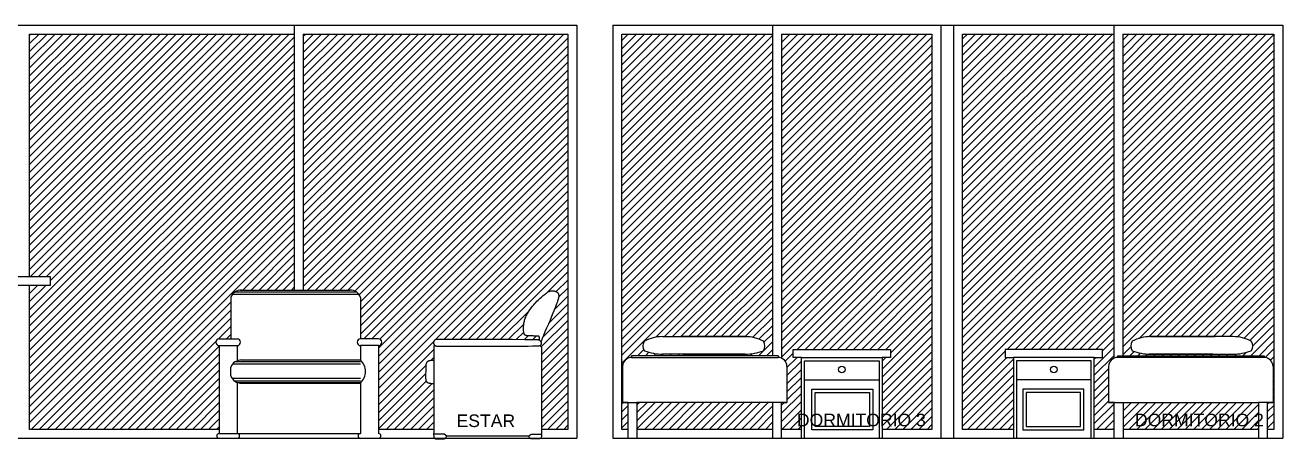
# Model space of a CAD drawing. Header units: millimetres. Extents: x 1217 to 2428, y 234 to 644.
# Drawn here: x 2252.71 to 2259.7, y 419.05 to 421.35 of the extents above; entities that cross this region are included whole.
import ezdxf

# ---------------------------------------------------------------- set-up
doc = ezdxf.new("R2010")
doc.units = ezdxf.units.MM
for name, color, linetype in [('0.1', 251, 'Continuous'), ('0.2', 2, 'Continuous'), ('0.3', 6, 'Continuous'), ('MURO', 5, 'Continuous'), ('Texto', 1, 'Continuous')]:
    doc.layers.add(name, color=color, linetype=linetype)
doc.styles.get("Standard").update_dxf_attribs({"font": 'arial.ttf'})
pattern_1 = [(45, (422.33998, -278.123546), (-0.0224506403, 0.0224506403), [])]

# ---------------------------------------------------------------- blocks, each defined once
blk = doc.blocks.new('sillon elv 1')
at = {"layer": '0.2'}
blk.add_line((382065.2343, 7753267.5813), (382065.6901, 7753267.5813), dxfattribs=at)
for points in [[(382065.1739, 7753268.114), (382065.1742, 7753268.1156), (382065.1744, 7753268.1172), (382065.1745, 7753268.1189), (382065.1746, 7753268.1205), (382065.1745, 7753268.1222), (382065.1745, 7753268.1238), (382065.1744, 7753268.1253), (382065.1744, 7753268.1268), (382065.1745, 7753268.1281), (382065.1745, 7753268.1294), (382065.1747, 7753268.1306), (382065.1749, 7753268.1316), (382065.1751, 7753268.1326), (382065.1753, 7753268.1335), (382065.1756, 7753268.1342), (382065.1759, 7753268.1349), (382065.1762, 7753268.1355), (382065.1765, 7753268.136), (382065.1768, 7753268.1364), (382065.1771, 7753268.1368), (382065.1775, 7753268.1371), (382065.178, 7753268.1373), (382065.1785, 7753268.1375), (382065.179, 7753268.1376), (382065.1796, 7753268.1377), (382065.1804, 7753268.1378), (382065.1814, 7753268.1379), (382065.1828, 7753268.1379), (382065.1846, 7753268.138), (382065.187, 7753268.138), (382065.19, 7753268.1381), (382065.1937, 7753268.1381), (382065.1982, 7753268.1381), (382065.2034, 7753268.1382), (382065.2089, 7753268.1383), (382065.2147, 7753268.1384), (382065.2204, 7753268.1385), (382065.2259, 7753268.1386), (382065.231, 7753268.1388), (382065.2353, 7753268.139), (382065.2389, 7753268.1392), (382065.2417, 7753268.1395), (382065.2439, 7753268.1397), (382065.2455, 7753268.14), (382065.2467, 7753268.1403), (382065.2476, 7753268.1405), (382065.2482, 7753268.1408), (382065.2488, 7753268.141), (382065.2493, 7753268.1412), (382065.2498, 7753268.1413), (382065.2504, 7753268.1415), (382065.2509, 7753268.1417), (382065.2515, 7753268.142), (382065.2522, 7753268.1423), (382065.2529, 7753268.1426), (382065.2537, 7753268.1431), (382065.2545, 7753268.1437), (382065.2554, 7753268.1444), (382065.2563, 7753268.1454), (382065.2572, 7753268.1465), (382065.2581, 7753268.148), (382065.2589, 7753268.1498), (382065.2597, 7753268.1519), (382065.2604, 7753268.1545), (382065.2611, 7753268.1574), (382065.2616, 7753268.1608), (382065.262, 7753268.1645), (382065.2624, 7753268.1685), (382065.2626, 7753268.1727), (382065.2627, 7753268.1771), (382065.2627, 7753268.1816), (382065.2627, 7753268.1863), (382065.2625, 7753268.1909), (382065.2622, 7753268.1956), (382065.2617, 7753268.2004), (382065.2611, 7753268.2053), (382065.2603, 7753268.2102), (382065.2593, 7753268.2154), (382065.258, 7753268.2207), (382065.2565, 7753268.2262), (382065.2547, 7753268.2319), (382065.2526, 7753268.2378), (382065.2501, 7753268.2439), (382065.2474, 7753268.2502), (382065.2443, 7753268.2566), (382065.2408, 7753268.2632), (382065.2369, 7753268.2699), (382065.2327, 7753268.2767), (382065.228, 7753268.2836), (382065.2229, 7753268.2906), (382065.2176, 7753268.2976), (382065.212, 7753268.3046), (382065.2061, 7753268.3115), (382065.2001, 7753268.3182), (382065.194, 7753268.3249), (382065.1878, 7753268.3313), (382065.1816, 7753268.3375), (382065.1754, 7753268.3434), (382065.1694, 7753268.349), (382065.1635, 7753268.3543), (382065.1578, 7753268.3592), (382065.1525, 7753268.3637), (382065.1475, 7753268.3679), (382065.1429, 7753268.3715), (382065.1387, 7753268.3747), (382065.135, 7753268.3775), (382065.1316, 7753268.3799), (382065.1286, 7753268.382), (382065.1259, 7753268.3837), (382065.1233, 7753268.3851), (382065.1209, 7753268.3863), (382065.1187, 7753268.3874), (382065.1165, 7753268.3882), (382065.1144, 7753268.3889), (382065.1123, 7753268.3895), (382065.1103, 7753268.3899), (382065.1083, 7753268.3902), (382065.1063, 7753268.3904), (382065.1044, 7753268.3905), (382065.1024, 7753268.3904), (382065.1005, 7753268.3903), (382065.0985, 7753268.39), (382065.0966, 7753268.3897), (382065.0947, 7753268.3894), (382065.0929, 7753268.3889), (382065.0912, 7753268.3885), (382065.0896, 7753268.388), (382065.088, 7753268.3876), (382065.0866, 7753268.3872), (382065.0853, 7753268.3867), (382065.084, 7753268.3863), (382065.0829, 7753268.3859), (382065.0818, 7753268.3854), (382065.0808, 7753268.385), (382065.0798, 7753268.3846), (382065.0789, 7753268.3841), (382065.0779, 7753268.3836), (382065.077, 7753268.3831), (382065.0761, 7753268.3825), (382065.0752, 7753268.3818), (382065.0743, 7753268.3811), (382065.0735, 7753268.3803), (382065.0726, 7753268.3794), (382065.0718, 7753268.3784), (382065.071, 7753268.3773), (382065.0702, 7753268.376), (382065.0695, 7753268.3746), (382065.0688, 7753268.3731), (382065.0682, 7753268.3715), (382065.0677, 7753268.3697), (382065.0672, 7753268.3679), (382065.0668, 7753268.3659), (382065.0666, 7753268.3638), (382065.0665, 7753268.3614), (382065.0666, 7753268.3588), (382065.0669, 7753268.3558), (382065.0675, 7753268.3524), (382065.0683, 7753268.3484), (382065.0695, 7753268.3438), (382065.0711, 7753268.3385), (382065.0731, 7753268.3324), (382065.0756, 7753268.3252), (382065.0787, 7753268.3168), (382065.0825, 7753268.3069), (382065.0871, 7753268.2952), (382065.0925, 7753268.2816), (382065.099, 7753268.2658), (382065.1066, 7753268.2475), (382065.1153, 7753268.2269), (382065.1246, 7753268.2047), (382065.1341, 7753268.1823), (382065.1433, 7753268.1607), (382065.1516, 7753268.1412), (382065.1585, 7753268.125), (382065.1635, 7753268.1132), (382065.1662, 7753268.107)], [(382065.7482, 7753268.1195), (382065.7512, 7753268.1185), (382065.7538, 7753268.1173), (382065.7559, 7753268.1159), (382065.7576, 7753268.1144), (382065.759, 7753268.1129), (382065.7601, 7753268.1112), (382065.761, 7753268.1096), (382065.7617, 7753268.1079), (382065.7622, 7753268.1063), (382065.7626, 7753268.1048), (382065.7628, 7753268.1033), (382065.7629, 7753268.1018), (382065.763, 7753268.1004), (382065.7629, 7753268.0991), (382065.7628, 7753268.0978), (382065.7626, 7753268.0966), (382065.7624, 7753268.0954), (382065.7621, 7753268.0943), (382065.7618, 7753268.0932), (382065.7614, 7753268.0922), (382065.7609, 7753268.0912), (382065.7604, 7753268.0903), (382065.7599, 7753268.0894), (382065.7593, 7753268.0885), (382065.7586, 7753268.0877), (382065.7578, 7753268.0869), (382065.757, 7753268.0861), (382065.756, 7753268.0854), (382065.7551, 7753268.0847), (382065.754, 7753268.0841), (382065.7529, 7753268.0835), (382065.7517, 7753268.083), (382065.7502, 7753268.0826), (382065.7476, 7753268.0823), (382065.7428, 7753268.082), (382065.7348, 7753268.0818), (382065.7223, 7753268.0816), (382065.7045, 7753268.0815), (382065.6801, 7753268.0814), (382065.6482, 7753268.0813), (382065.6082, 7753268.0812), (382065.5617, 7753268.0812), (382065.5109, 7753268.0812), (382065.458, 7753268.0813), (382065.4051, 7753268.0813), (382065.3544, 7753268.0815), (382065.3081, 7753268.0817), (382065.2683, 7753268.0819), (382065.2366, 7753268.0823), (382065.2126, 7753268.0827), (382065.1951, 7753268.0832), (382065.1831, 7753268.0837), (382065.1755, 7753268.0842), (382065.1711, 7753268.0848), (382065.169, 7753268.0854), (382065.168, 7753268.0859), (382065.1673, 7753268.0865), (382065.1666, 7753268.0871), (382065.166, 7753268.0877), (382065.1655, 7753268.0884), (382065.1649, 7753268.0891), (382065.1645, 7753268.0899), (382065.164, 7753268.0907), (382065.1636, 7753268.0917), (382065.1633, 7753268.0927), (382065.1629, 7753268.0939), (382065.1627, 7753268.0951), (382065.1625, 7753268.0963), (382065.1623, 7753268.0976), (382065.1623, 7753268.0988), (382065.1623, 7753268.1), (382065.1625, 7753268.1011), (382065.1628, 7753268.1021), (382065.1632, 7753268.1031), (382065.1636, 7753268.1039), (382065.1642, 7753268.1048), (382065.1648, 7753268.1056), (382065.1655, 7753268.1063), (382065.1662, 7753268.1071), (382065.1669, 7753268.1078), (382065.1676, 7753268.1086), (382065.1684, 7753268.1094), (382065.1691, 7753268.1101), (382065.1699, 7753268.1109), (382065.1707, 7753268.1116), (382065.1716, 7753268.1124), (382065.1724, 7753268.113), (382065.1733, 7753268.1137), (382065.1743, 7753268.1143), (382065.1753, 7753268.1148), (382065.1764, 7753268.1153), (382065.1774, 7753268.1157), (382065.1785, 7753268.1161), (382065.1796, 7753268.1164), (382065.1807, 7753268.1167), (382065.1818, 7753268.1169), (382065.1839, 7753268.1172), (382065.1926, 7753268.1174), (382065.2144, 7753268.1176), (382065.2558, 7753268.1178), (382065.3233, 7753268.1181), (382065.4235, 7753268.1185), (382065.563, 7753268.1189), (382065.7482, 7753268.1195)], [(382065.1727, 7753268.0846), (382065.1704, 7753268.0832), (382065.1685, 7753268.0819), (382065.1669, 7753268.0806), (382065.1657, 7753268.0794), (382065.1647, 7753268.0781), (382065.164, 7753268.0769), (382065.1634, 7753268.0758), (382065.1631, 7753268.0746), (382065.1628, 7753268.0726), (382065.1626, 7753268.0652), (382065.1625, 7753268.047), (382065.1624, 7753268.0127), (382065.1624, 7753267.9567), (382065.1624, 7753267.8738), (382065.1624, 7753267.7584), (382065.1624, 7753267.6053)], [(382065.7621, 7753268.0013), (382065.7666, 7753268.0017), (382065.7707, 7753268.0019), (382065.7743, 7753268.0019), (382065.7775, 7753268.0017), (382065.7804, 7753268.0013), (382065.783, 7753268.0009), (382065.7852, 7753268.0003), (382065.7873, 7753267.9997), (382065.7892, 7753267.9991), (382065.791, 7753267.9984), (382065.7926, 7753267.9978), (382065.7941, 7753267.9971), (382065.7954, 7753267.9963), (382065.7966, 7753267.9955), (382065.7977, 7753267.9947), (382065.7987, 7753267.9938), (382065.7996, 7753267.9929), (382065.8005, 7753267.9919), (382065.8012, 7753267.9909), (382065.8018, 7753267.9898), (382065.8024, 7753267.9888), (382065.803, 7753267.9877), (382065.8034, 7753267.9866), (382065.8039, 7753267.9855), (382065.8043, 7753267.9843), (382065.8046, 7753267.9831), (382065.8049, 7753267.9816), (382065.8052, 7753267.9797), (382065.8055, 7753267.9773), (382065.8058, 7753267.9743), (382065.806, 7753267.9705), (382065.8062, 7753267.9658), (382065.8064, 7753267.9601), (382065.8066, 7753267.9536), (382065.8068, 7753267.9466), (382065.8069, 7753267.9394), (382065.8071, 7753267.9322), (382065.8072, 7753267.9251), (382065.8072, 7753267.9186), (382065.8072, 7753267.9129), (382065.8072, 7753267.9081), (382065.8072, 7753267.9041), (382065.807, 7753267.901), (382065.8069, 7753267.8984), (382065.8067, 7753267.8964), (382065.8065, 7753267.8948), (382065.8062, 7753267.8934), (382065.8059, 7753267.8922), (382065.8056, 7753267.891), (382065.8053, 7753267.8898), (382065.8048, 7753267.8887), (382065.8044, 7753267.8876), (382065.8039, 7753267.8865), (382065.8033, 7753267.8855), (382065.8027, 7753267.8845), (382065.802, 7753267.8836), (382065.8012, 7753267.8828), (382065.8004, 7753267.882), (382065.7995, 7753267.8812), (382065.7986, 7753267.8805), (382065.7976, 7753267.8799), (382065.7966, 7753267.8793), (382065.7955, 7753267.8787), (382065.7944, 7753267.8782), (382065.7933, 7753267.8777), (382065.7918, 7753267.8772), (382065.7898, 7753267.8767), (382065.787, 7753267.8762), (382065.783, 7753267.8755), (382065.7778, 7753267.8748), (382065.7709, 7753267.874), (382065.7621, 7753267.8731)], [(382065.1619, 7753267.5923), (382065.1619, 7753267.5897), (382065.1619, 7753267.5872), (382065.162, 7753267.585), (382065.1622, 7753267.5829), (382065.1624, 7753267.581), (382065.1627, 7753267.5792), (382065.163, 7753267.5776), (382065.1633, 7753267.5762), (382065.1636, 7753267.5749), (382065.164, 7753267.5737), (382065.1644, 7753267.5727), (382065.1648, 7753267.5718), (382065.1653, 7753267.5709), (382065.1658, 7753267.5702), (382065.1665, 7753267.5695), (382065.1672, 7753267.5689), (382065.168, 7753267.5684), (382065.1689, 7753267.5679), (382065.17, 7753267.5674), (382065.1712, 7753267.5671), (382065.1727, 7753267.5667), (382065.1744, 7753267.5664), (382065.1763, 7753267.5662), (382065.1785, 7753267.566), (382065.1811, 7753267.5658), (382065.1839, 7753267.5657), (382065.1869, 7753267.5657), (382065.19, 7753267.5656), (382065.1932, 7753267.5656), (382065.1965, 7753267.5656), (382065.1997, 7753267.5657), (382065.2028, 7753267.5657), (382065.2058, 7753267.5658), (382065.2087, 7753267.5658), (382065.2114, 7753267.5659), (382065.2139, 7753267.566), (382065.2162, 7753267.5662), (382065.2184, 7753267.5664), (382065.2203, 7753267.5667), (382065.2221, 7753267.5671), (382065.2237, 7753267.5675), (382065.2251, 7753267.5682), (382065.2265, 7753267.5691), (382065.2278, 7753267.5704), (382065.2292, 7753267.5722), (382065.2307, 7753267.5745), (382065.2324, 7753267.5775), (382065.2343, 7753267.5813)], [(382065.7625, 7753267.5923), (382065.7626, 7753267.5897), (382065.7625, 7753267.5872), (382065.7624, 7753267.585), (382065.7623, 7753267.5829), (382065.762, 7753267.581), (382065.7618, 7753267.5792), (382065.7615, 7753267.5776), (382065.7612, 7753267.5762), (382065.7608, 7753267.5749), (382065.7605, 7753267.5737), (382065.7601, 7753267.5727), (382065.7597, 7753267.5718), (382065.7592, 7753267.5709), (382065.7586, 7753267.5702), (382065.758, 7753267.5695), (382065.7573, 7753267.5689), (382065.7565, 7753267.5684), (382065.7556, 7753267.5679), (382065.7545, 7753267.5674), (382065.7533, 7753267.5671), (382065.7518, 7753267.5667), (382065.7501, 7753267.5664), (382065.7482, 7753267.5662), (382065.7459, 7753267.566), (382065.7434, 7753267.5658), (382065.7406, 7753267.5657), (382065.7376, 7753267.5657), (382065.7345, 7753267.5656), (382065.7312, 7753267.5656), (382065.728, 7753267.5656), (382065.7248, 7753267.5657), (382065.7216, 7753267.5657), (382065.7186, 7753267.5658), (382065.7158, 7753267.5658), (382065.7131, 7753267.5659), (382065.7106, 7753267.566), (382065.7083, 7753267.5662), (382065.7061, 7753267.5664), (382065.7041, 7753267.5667), (382065.7024, 7753267.5671), (382065.7008, 7753267.5675), (382065.6993, 7753267.5682), (382065.698, 7753267.5691), (382065.6966, 7753267.5704), (382065.6952, 7753267.5722), (382065.6937, 7753267.5745), (382065.6921, 7753267.5775), (382065.6901, 7753267.5813)]]:
    blk.add_lwpolyline(points, dxfattribs=at)
at = {"layer": '0.2', "elevation": 0}
for points in [[(382065.7529, 7753268.0835), (382065.7621, 7753268.0835), (382065.7621, 7753267.6053)], [(382065.1624, 7753267.6053), (382065.1619, 7753267.5923)], [(382065.2343, 7753267.5813), (382065.2197, 7753267.5923), (382065.1619, 7753267.5923)], [(382065.6901, 7753267.5813), (382065.7047, 7753267.5923), (382065.7636, 7753267.5923)], [(382065.7621, 7753267.6053), (382065.7625, 7753267.5923)]]:
    blk.add_lwpolyline(points, dxfattribs=at)

msp = doc.modelspace()

# ---------------------------------------------------------------- hatches: boundary and pattern name
at = {"layer": '0.1', "ltscale": 3}
h = msp.add_hatch(dxfattribs=at)
h.set_pattern_fill('ANSI31', color=256, scale=0.01)
h.set_pattern_definition(pattern_1)
h.paths.add_polyline_path([(2254.25251, 421.30099), (2254.46816, 421.30099), (2254.46816, 419.87582), (2254.25251, 419.87582)])
h.paths.add_polyline_path([(2252.86861, 421.30099), (2254.20251, 421.30099), (2254.20251, 419.87582), (2253.90862, 419.87582, 0.3308107), (2253.85003, 419.83579), (2253.85003, 419.60486), (2253.78505, 419.60486, 1), (2253.78505, 419.56691), (2253.78505, 419.10099), (2252.86861, 419.10099)])
h.paths.add_polyline_path([(2252.7306, 421.30099), (2252.86861, 421.30099), (2252.86861, 419.10099), (2252.7306, 419.10099), (2252.7306, 419.90099), (2252.84561, 419.90099), (2252.84561, 419.95099), (2252.7306, 419.95099)])
h.paths.add_polyline_path([(2251.81582, 421.30099), (2252.5606, 421.30099), (2252.5606, 420.60099), (2251.81582, 420.60099)])
h.paths.add_polyline_path([(2251.57076, 421.30099), (2251.76582, 421.30099), (2251.76582, 420.60099), (2251.57076, 420.60099)])
h = msp.add_hatch(dxfattribs=at)
h.set_pattern_fill('ANSI31', color=256, scale=0.01)
h.set_pattern_definition(pattern_1)
h.paths.add_polyline_path([(2254.46816, 421.30099), (2255.72441, 421.30099), (2255.72441, 419.10099), (2255.57804, 419.10099), (2255.57805, 419.24078), (2255.57807, 419.35611), (2255.57807, 419.43904), (2255.57805, 419.49499), (2255.57798, 419.52935), (2255.57786, 419.54753), (2255.57762, 419.55673), (2255.57584, 419.56062), (2255.57287, 419.56364), (2255.56824, 419.56681), (2255.57199, 419.56784), (2255.57521, 419.57069), (2255.57709, 419.57439), (2255.57823, 419.57944), (2255.57802, 419.58402), (2255.57641, 419.587), (2255.5743, 419.58941), (2255.57692, 419.59554), (2255.58196, 419.60733), (2255.58888, 419.62355), (2255.59718, 419.64304), (2255.60633, 419.6646), (2255.61584, 419.68704), (2255.62518, 419.70919), (2255.63384, 419.72987), (2255.64142, 419.74811), (2255.6479, 419.76392), (2255.65339, 419.77754), (2255.65798, 419.78919), (2255.66177, 419.79911), (2255.66487, 419.80754), (2255.66736, 419.8147), (2255.66934, 419.82084), (2255.67091, 419.82616), (2255.67268, 419.83295), (2255.67381, 419.83977), (2255.67398, 419.84492), (2255.67349, 419.8492), (2255.67236, 419.85383), (2255.67029, 419.85836), (2255.66752, 419.86229), (2255.66414, 419.86507), (2255.66021, 419.86716), (2255.6565, 419.86863), (2255.65235, 419.86998), (2255.6473, 419.87138), (2255.64175, 419.87248), (2255.63601, 419.87291), (2255.63114, 419.87247), (2255.62709, 419.87161), (2255.62284, 419.87019), (2255.61832, 419.86814), (2255.61329, 419.86527), (2255.6088, 419.86225), (2255.60546, 419.85986), (2255.60173, 419.85708), (2255.59759, 419.85386), (2255.59299, 419.85019), (2255.58797, 419.84607), (2255.5826, 419.84153), (2255.57695, 419.83661), (2255.57106, 419.83133), (2255.565, 419.82572), (2255.55884, 419.8198), (2255.55264, 419.81362), (2255.54645, 419.8072), (2255.54032, 419.80058), (2255.53432, 419.79379), (2255.52848, 419.7869), (2255.52286, 419.77994), (2255.5175, 419.77294), (2255.51246, 419.76596), (2255.50779, 419.75905), (2255.50352, 419.75222), (2255.49966, 419.74552), (2255.49617, 419.73894), (2255.49306, 419.73251), (2255.4903, 419.72624), (2255.48787, 419.72014), (2255.48575, 419.71423), (2255.48394, 419.70852), (2255.48242, 419.70302), (2255.48115, 419.69772), (2255.48012, 419.69258), (2255.47931, 419.68759), (2255.4787, 419.68272), (2255.47825, 419.67795), (2255.47795, 419.67325), (2255.47777, 419.6686), (2255.4777, 419.66399), (2255.47773, 419.65945), (2255.47786, 419.65504), (2255.47821, 419.64866), (2255.47907, 419.64122), (2255.4803, 419.63539), (2255.48223, 419.63024), (2255.4849, 419.62678), (2255.48798, 419.62459), (2255.49197, 419.62319), (2255.49356, 419.62255), (2255.49745, 419.62191), (2255.50152, 419.62155), (2255.5051, 419.62133), (2255.50949, 419.62113), (2255.51455, 419.62097), (2255.52004, 419.62083), (2255.52577, 419.62072), (2255.53152, 419.62062), (2255.53707, 419.62054), (2255.54221, 419.62048), (2255.54673, 419.62043), (2255.55048, 419.62039), (2255.55348, 419.62036), (2255.55585, 419.62032), (2255.55767, 419.62028), (2255.55904, 419.62023), (2255.56007, 419.62016), (2255.56084, 419.62007), (2255.56145, 419.61996), (2255.56199, 419.61981), (2255.56247, 419.61963), (2255.56291, 419.6194), (2255.5633, 419.61911), (2255.56366, 419.61876), (2255.56399, 419.61834), (2255.56429, 419.61784), (2255.56458, 419.61726), (2255.56486, 419.61658), (2255.56513, 419.6158), (2255.56537, 419.61493), (2255.56558, 419.61396), (2255.56576, 419.6129), (2255.5659, 419.61173), (2255.56599, 419.61047), (2255.56603, 419.6091), (2255.56601, 419.60764), (2255.56597, 419.60609), (2255.56581, 419.60113), (2255.56638, 419.59655), (2255.56265, 419.59826), (2255.55815, 419.59947), (2255.54783, 419.59971), (2255.52607, 419.59992), (2255.48469, 419.60016), (2255.41716, 419.60045), (2255.31694, 419.60081), (2255.17747, 419.60126), (2254.99223, 419.60183), (2254.98783, 419.60034), (2254.9836, 419.59763), (2254.98079, 419.5945), (2254.97866, 419.5905), (2254.97753, 419.58571), (2254.97746, 419.58155), (2254.97815, 419.57704), (2254.97964, 419.57303), (2254.98218, 419.5695), (2254.98673, 419.56585), (2254.97837, 419.56585), (2254.97837, 419.48366), (2254.9738, 419.48408), (2254.96787, 419.48435), (2254.96147, 419.48393), (2254.95644, 419.483), (2254.95108, 419.48144), (2254.94623, 419.47942), (2254.94261, 419.47711), (2254.93997, 419.47438), (2254.93801, 419.47124), (2254.93615, 419.46691), (2254.93533, 419.46311), (2254.93479, 419.4584), (2254.93444, 419.4528), (2254.93422, 419.44809), (2254.93402, 419.44241), (2254.93382, 419.43596), (2254.93365, 419.42899), (2254.9335, 419.42175), (2254.93337, 419.41449), (2254.93328, 419.40749), (2254.93322, 419.40098), (2254.9332, 419.39522), (2254.93323, 419.3881), (2254.93349, 419.3805), (2254.9341, 419.37596), (2254.93536, 419.37138), (2254.93737, 419.36715), (2254.94026, 419.3639), (2254.94373, 419.36163), (2254.94745, 419.35985), (2254.95175, 419.35877), (2254.95741, 419.35788), (2254.96269, 419.35719), (2254.96959, 419.35638), (2254.97837, 419.35543), (2254.97837, 419.10099), (2254.67089, 419.10099), (2254.67089, 419.56691, 1), (2254.67089, 419.60486), (2254.57089, 419.60486), (2254.57089, 419.83579, 0.3308101), (2254.5123, 419.87582), (2254.46816, 419.87582)])
h = msp.add_hatch(dxfattribs=at)
h.set_pattern_fill('ANSI31', color=256, scale=0.01)
h.set_pattern_definition(pattern_1)
h.paths.add_polyline_path([(2257.07145, 421.30099), (2257.74959, 421.30099), (2257.74959, 419.10099), (2257.4732, 419.10099), (2257.4732, 419.50099), (2257.5182, 419.50099), (2257.5182, 419.54599), (2257.4732, 419.54599), (2257.07145, 419.54599)])
h.paths.add_polyline_path([(2256.912, 421.30099), (2257.07145, 421.30099), (2257.07145, 419.54599), (2256.9782, 419.54599), (2256.9782, 419.50099), (2257.0232, 419.50099), (2257.0232, 419.10099), (2256.91338, 419.10099), (2256.91338, 419.25099), (2256.94338, 419.25099), (2256.94338, 419.45099, 0.3063972), (2256.912, 419.4974)])
h.paths.add_polyline_path([(2256.02441, 421.30099), (2256.862, 421.30099), (2256.862, 419.51099), (2256.07897, 419.51099), (2256.07898, 419.50099, 0.4142136), (2256.02898, 419.45099), (2256.02898, 419.25099), (2256.05898, 419.25099), (2256.05898, 419.10099), (2256.02441, 419.10099)])
h.paths.add_polyline_path([(2256.15083, 419.53802, -0.340832), (2256.15083, 419.5911, -0.1255988), (2256.25178, 419.61687), (2256.71083, 419.61687, -0.1255988), (2256.81178, 419.5911, -0.340832), (2256.81178, 419.53802, -0.0910283), (2256.71083, 419.51949), (2256.25178, 419.51949, -0.0910283)], flags=16)
h.paths.add_polyline_path([(2256.10898, 419.25099), (2256.86338, 419.25099), (2256.86338, 419.10099), (2256.10898, 419.10099)])
h.paths.add_polyline_path([(2257.7347, 419.07919), (2256.98256, 419.07919), (2256.98256, 419.22344), (2257.7347, 419.22344)], flags=9)
h = msp.add_hatch(dxfattribs=at)
h.set_pattern_fill('ANSI31', color=256, scale=0.01)
h.set_pattern_definition(pattern_1)
h.paths.add_polyline_path([(2258.81057, 421.30099), (2259.65155, 421.30099), (2259.64698, 419.45099, 0.4142136), (2259.59698, 419.50099), (2259.59699, 419.51099), (2258.81057, 419.51099)])
h.paths.add_polyline_path([(2258.86418, 419.53802, -0.340832), (2258.86418, 419.5911, -0.1255988), (2258.96513, 419.61687), (2259.32258, 419.61687), (2259.42418, 419.61687, -0.1255988), (2259.52513, 419.5911, -0.340832), (2259.52513, 419.53802, -0.0910283), (2259.42418, 419.51949), (2258.96513, 419.51949, -0.0910283)], flags=16)
h.paths.add_polyline_path([(2258.81258, 419.25099), (2259.56698, 419.25099), (2259.56698, 419.10099), (2258.81258, 419.10099)])
h.paths.add_polyline_path([(2259.61698, 419.25099), (2259.64698, 419.25099), (2259.64698, 419.45099), (2259.65155, 421.30099), (2259.65155, 419.10099), (2259.61698, 419.10099)])
h.paths.add_polyline_path([(2257.91959, 421.30099), (2258.76057, 421.30099), (2258.76057, 419.49589, 0.2861952), (2258.73258, 419.45099), (2258.73258, 419.25099), (2258.76258, 419.25099), (2258.76258, 419.10099), (2258.65276, 419.10099), (2258.65276, 419.50099), (2258.69776, 419.50099), (2258.69776, 419.54599), (2258.20276, 419.54599), (2258.15776, 419.54599), (2258.15776, 419.50099), (2258.20276, 419.50099), (2258.20276, 419.10099), (2257.91959, 419.10099)])

# ---------------------------------------------------------------- linework, layer by layer
at = {"layer": '0.1', "linetype": 'ByBlock'}
for p, q in [((2256.89338, 419.51099, 0), (2256.07897, 419.51099, 0)), ((2256.07898, 419.50099, 0), (2256.89337, 419.50099, 0)), ((2258.78258, 419.51099, 0), (2259.59699, 419.51099, 0)), ((2259.59698, 419.50099, 0), (2258.78259, 419.50099, 0)), ((2256.02898, 419.45099, 0), (2256.02898, 419.25099, 0)), ((2256.94338, 419.45099, 0), (2256.94338, 419.25099, 0)), ((2258.73258, 419.45099, 0), (2258.73258, 419.25099, 0)), ((2259.64698, 419.45099, 0), (2259.64698, 419.25099, 0)), ((2256.02898, 419.25099, 0), (2256.10898, 419.25099, 0)), ((2256.05898, 419.25099, 0), (2256.02898, 419.25099, 0)), ((2256.05898, 419.05099, 0), (2256.05898, 419.25099, 0)), ((2256.94338, 419.25099, 0), (2256.10898, 419.25099, 0)), ((2256.10898, 419.25099, 0), (2256.10898, 419.05099, 0)), ((2256.94338, 419.25099, 0), (2256.86338, 419.25099, 0)), ((2256.91338, 419.25099, 0), (2256.94338, 419.25099, 0)), ((2256.91338, 419.05099, 0), (2256.91338, 419.25099, 0)), ((2258.73258, 419.25099, 0), (2258.81258, 419.25099, 0)), ((2258.73258, 419.25099, 0), (2259.56698, 419.25099, 0)), ((2258.76258, 419.25099, 0), (2258.73258, 419.25099, 0)), ((2258.76258, 419.05099, 0), (2258.76258, 419.25099, 0)), ((2259.56698, 419.25099, 0), (2259.56698, 419.05099, 0)), ((2259.64698, 419.25099, 0), (2259.56698, 419.25099, 0)), ((2259.61698, 419.25099, 0), (2259.64698, 419.25099, 0)), ((2259.61698, 419.05099, 0), (2259.61698, 419.25099, 0))]:
    msp.add_line(p, q, dxfattribs=at)
at = {"layer": '0.1'}
for p, q in [((2256.86338, 419.25099, 0), (2256.86338, 419.05099, 0)), ((2258.81258, 419.25099, 0), (2258.81258, 419.05099, 0))]:
    msp.add_line(p, q, dxfattribs=at)
at = {"layer": '0.1', "ltscale": 3, "elevation": 0}
for points in [[(2252.7306, 419.95099), (2252.7306, 421.30099), (2254.20251, 421.30099)], [(2254.20251, 421.35099), (2254.20251, 419.87582)], [(2254.25251, 421.30099), (2255.72441, 421.30099), (2255.72441, 419.10099), (2255.57804, 419.10099)], [(2254.25251, 421.30099), (2254.25251, 419.87582)], [(2256.05898, 419.10099), (2256.02441, 419.10099), (2256.02441, 421.30099), (2256.862, 421.30099)], [(2256.862, 421.35099), (2256.862, 419.51099)], [(2256.912, 421.30099), (2257.74959, 421.30099), (2257.74959, 419.10099), (2257.4732, 419.10099)], [(2256.912, 421.30099), (2256.912, 419.4974)], [(2258.20276, 419.10099), (2257.91959, 419.10099), (2257.91959, 421.30099), (2258.76057, 421.30099)], [(2258.76057, 421.35099), (2258.76057, 419.49589)], [(2258.81057, 421.30099), (2259.65155, 421.30099), (2259.65155, 419.10099), (2259.61698, 419.10099)], [(2258.81057, 421.30099), (2258.81057, 419.51099)], [(2253.78505, 419.10099), (2252.7306, 419.10099), (2252.7306, 419.90099)], [(2254.97837, 419.10099), (2254.67089, 419.10099)], [(2256.86338, 419.10099), (2256.10898, 419.10099)], [(2257.0232, 419.10099), (2256.91338, 419.10099)], [(2258.76258, 419.10099), (2258.65276, 419.10099)], [(2259.56698, 419.10099), (2258.81258, 419.10099)]]:
    msp.add_lwpolyline(points, dxfattribs=at)
at = {"layer": '0.1', "linetype": 'ByBlock', "elevation": 0}
for points in [[(2253.85003, 419.83579), (2253.85003, 419.60486)], [(2253.85003, 419.83579), (2253.85003, 419.60486)], [(2253.85003, 419.83579), (2253.85003, 419.60486)], [(2253.86033, 419.85417), (2254.56059, 419.85417)], [(2253.87421, 419.86648), (2254.54671, 419.86648)], [(2253.90391, 419.87582), (2254.5123, 419.87582)], [(2253.90391, 419.87582), (2254.5123, 419.87582)], [(2254.57089, 419.83579), (2254.57089, 419.60486)], [(2254.57089, 419.83579), (2254.57089, 419.60486)], [(2253.78505, 419.60486), (2253.88505, 419.60486)], [(2253.78505, 419.60486), (2253.88505, 419.60486)], [(2253.78505, 419.56691), (2253.78505, 419.0777)], [(2253.78505, 419.56691), (2253.88505, 419.56691)], [(2253.78505, 419.56691), (2253.78505, 419.0777)], [(2253.78505, 419.56691), (2253.88505, 419.56691)], [(2253.88505, 419.56691), (2253.88505, 419.48706)], [(2253.88505, 419.56691), (2253.88505, 419.48706)], [(2254.67089, 419.60486), (2254.57089, 419.60486)], [(2254.67089, 419.60486), (2254.57089, 419.60486)], [(2254.57089, 419.56691), (2254.57089, 419.48706)], [(2254.67089, 419.56691), (2254.57089, 419.56691)], [(2254.57089, 419.56691), (2254.57089, 419.48706)], [(2254.67089, 419.56691), (2254.57089, 419.56691)], [(2254.67089, 419.56691), (2254.67089, 419.0777)], [(2254.67089, 419.56691), (2254.67089, 419.0777)], [(2253.87584, 419.47874), (2254.57089, 419.47874)], [(2253.90391, 419.48706), (2254.57089, 419.48706)], [(2253.90391, 419.48706), (2254.57089, 419.48706)], [(2256.07897, 419.51099), (2256.07898, 419.50099)], [(2256.89338, 419.51099), (2256.89337, 419.50099)], [(2257.0232, 419.50099), (2256.9782, 419.50099), (2256.9782, 419.54599), (2257.4732, 419.54599), (2257.5182, 419.54599), (2257.5182, 419.50099), (2257.4732, 419.50099)], [(2257.0232, 419.05099), (2257.0232, 419.50099), (2257.4732, 419.50099), (2257.4732, 419.05099)], [(2257.0412, 419.05099), (2257.0412, 419.48299), (2257.4552, 419.48299), (2257.4552, 419.05099)], [(2258.65276, 419.50099), (2258.69776, 419.50099), (2258.69776, 419.54599), (2258.20276, 419.54599), (2258.15776, 419.54599), (2258.15776, 419.50099), (2258.20276, 419.50099)], [(2258.65276, 419.05099), (2258.65276, 419.50099), (2258.20276, 419.50099), (2258.20276, 419.05099)], [(2258.63476, 419.05099), (2258.63476, 419.48299), (2258.22076, 419.48299), (2258.22076, 419.05099)], [(2258.78258, 419.51099), (2258.78259, 419.50099)], [(2259.59699, 419.51099), (2259.59698, 419.50099)], [(2253.85003, 419.39849), (2253.85003, 419.44703)], [(2253.86083, 419.46601), (2254.57089, 419.46601)], [(2253.86083, 419.46601), (2254.57089, 419.46601)], [(2253.85665, 419.38508), (2254.57089, 419.38508)], [(2253.86919, 419.37139), (2254.57089, 419.37139)], [(2253.88505, 419.36233), (2253.88505, 419.08156)], [(2253.88505, 419.36233), (2254.57089, 419.36233)], [(2253.88505, 419.36233), (2254.57089, 419.36233)], [(2253.88505, 419.35846), (2253.88505, 419.0777)], [(2253.90862, 419.35846), (2254.57089, 419.35846)], [(2253.90862, 419.35846), (2254.57089, 419.35846)], [(2254.57089, 419.35846), (2254.57089, 419.0777)], [(2254.57089, 419.35846), (2254.57089, 419.0777)], [(2257.0412, 419.37609), (2257.4552, 419.37609)], [(2258.63476, 419.37609), (2258.22076, 419.37609)], [(2253.78505, 419.0777), (2254.57089, 419.0777)], [(2253.78505, 419.0777), (2254.57089, 419.0777)]]:
    msp.add_lwpolyline(points, dxfattribs=at)
at = {"layer": '0.1', "elevation": 0}
for points in [[(2256.25175, 419.61687), (2256.72058, 419.61687)], [(2256.71083, 419.61687), (2256.35338, 419.61687)], [(2259.42421, 419.61687), (2258.95538, 419.61687)], [(2258.96513, 419.61687), (2259.32258, 419.61687)], [(2256.71083, 419.51949), (2256.25177, 419.51949)], [(2256.36313, 419.51949), (2256.72058, 419.51949)], [(2259.31282, 419.51949), (2258.95538, 419.51949)], [(2258.96513, 419.51949), (2259.42419, 419.51949)]]:
    msp.add_lwpolyline(points, dxfattribs=at)
at = {"layer": '0.1', "linetype": 'ByBlock', "elevation": 0}
for points in [[(2257.0818, 419.32377), (2257.42104, 419.32377), (2257.42104, 419.099), (2257.0818, 419.099)], [(2257.0998, 419.30577), (2257.40304, 419.30577), (2257.40304, 419.117), (2257.0998, 419.117)], [(2258.59416, 419.32377), (2258.25492, 419.32377), (2258.25492, 419.099), (2258.59416, 419.099)], [(2258.57616, 419.30577), (2258.27292, 419.30577), (2258.27292, 419.117), (2258.57616, 419.117)]]:
    msp.add_lwpolyline(points, close=True, dxfattribs=at)
at = {"layer": '0.1', "linetype": 'ByBlock'}
for centre in [(2257.2482, 419.43356, 0), (2258.42776, 419.43356, 0)]:
    msp.add_circle(centre, 0.01818, dxfattribs=at)
for centre, radius, start, end in [((2253.90626, 419.81637, 0), 0.05949, 87.731971, 160.95095), ((2253.90626, 419.81637, 0), 0.05949, 87.731971, 160.95095), ((2254.51465, 419.81637, 0), 0.05949, 19.04905, 92.268029), ((2254.51465, 419.81637, 0), 0.05949, 19.04905, 92.268029), ((2253.78505, 419.58589, 0), 0.01897, 90, 270), ((2253.78505, 419.58589, 0), 0.01897, 90, 270), ((2253.88505, 419.58589, 0), 0.01897, 270, 90), ((2253.88505, 419.58589, 0), 0.01897, 270, 90), ((2254.57089, 419.58589, 0), 0.01897, 90, 270), ((2254.57089, 419.58589, 0), 0.01897, 90, 270), ((2254.67089, 419.58589, 0), 0.01897, 270, 90), ((2254.67089, 419.58589, 0), 0.01897, 270, 90), ((2253.90626, 419.42761, 0), 0.05949, 87.731971, 160.95095), ((2253.90626, 419.42761, 0), 0.05949, 87.731971, 160.95095), ((2254.50945, 419.42276, 0), 0.08893, 313.695506, 46.304494), ((2254.50945, 419.42276, 0), 0.08893, 313.695506, 46.304494), ((2256.07898, 419.45099, 0), 0.05, 90, 180), ((2256.89338, 419.45099, 0), 0.05, 0, 90), ((2258.78258, 419.45099, 0), 0.05, 90, 180), ((2259.59698, 419.45099, 0), 0.05, 0, 90), ((2253.90626, 419.41791, 0), 0.05949, 199.04905, 272.268029), ((2253.90626, 419.41791, 0), 0.05949, 199.04905, 272.268029), ((2253.78505, 419.06435, 0), 0.01335, 90, 270), ((2253.78505, 419.06435, 0), 0.01335, 90, 270), ((2253.88505, 419.06435, 0), 0.01335, 270, 90), ((2253.88505, 419.06435, 0), 0.01335, 270, 90), ((2254.57089, 419.06435, 0), 0.01335, 90, 270), ((2254.57089, 419.06435, 0), 0.01335, 90, 270), ((2254.67089, 419.06435, 0), 0.01335, 270, 90), ((2254.67089, 419.06435, 0), 0.01335, 270, 90)]:
    msp.add_arc(centre, radius, start, end, dxfattribs=at)
at = {"layer": '0.1'}
for centre, radius, start, end in [((2256.18524, 419.56456, 0), 0.04346, 142.358497, 217.641503), ((2256.25178, 419.40621, 0), 0.21066, 90, 118.635178), ((2256.71083, 419.40621, 0), 0.21066, 61.364822, 90), ((2256.77736, 419.56456, 0), 0.04346, 322.358497, 37.641503), ((2258.89859, 419.56456, 0), 0.04346, 142.358497, 217.641503), ((2258.96513, 419.40621, 0), 0.21066, 90, 118.635178), ((2259.42418, 419.40621, 0), 0.21066, 61.364822, 90), ((2259.49072, 419.56456, 0), 0.04346, 322.358497, 37.641503), ((2256.25178, 419.80371, 0), 0.28423, 249.195199, 270), ((2256.71083, 419.80371, 0), 0.28423, 270, 290.804801), ((2258.96513, 419.80371, 0), 0.28423, 249.195199, 270), ((2259.42418, 419.80371, 0), 0.28423, 270, 290.804801)]:
    msp.add_arc(centre, radius, start, end, dxfattribs=at)
at = {"layer": '0.3', "elevation": 0}
for points in [[(2257.79959, 421.35099), (2257.79959, 419.05099)], [(2257.86959, 421.35099), (2257.86959, 419.05099)]]:
    msp.add_lwpolyline(points, dxfattribs=at)
msp.add_lwpolyline([(2252.84561, 419.90099), (2252.44561, 419.90099), (2252.44561, 419.95099), (2252.84561, 419.95099)], close=True, dxfattribs=at)
at = {"layer": 'MURO', "ltscale": 3, "elevation": 0}
for points in [[(2250.97104, 421.35099), (2255.77441, 421.35099)], [(2255.77441, 421.35099), (2255.77441, 419.05099)], [(2255.97441, 421.35099), (2255.97441, 419.05099)], [(2255.97441, 421.35099), (2259.70155, 421.35099)], [(2259.70155, 421.35099), (2259.70155, 419.05099)], [(2250.97104, 419.05099), (2255.77441, 419.05099)], [(2255.97441, 419.05099), (2259.70155, 419.05099)]]:
    msp.add_lwpolyline(points, dxfattribs=at)

# ---------------------------------------------------------------- block references
at = {"layer": '0.2', "xscale": -1}
msp.add_blockref('sillon elv 1', (384320.74044, -7752848.51766, 0), dxfattribs=at)

# ---------------------------------------------------------------- texts
at = {"layer": 'Texto', "char_height": 0.07, "attachment_point": 5}
for s, insert, width in [('ESTAR', (2255.26819, 419.14819, 0), 0.4782903), ('DORMITORIO 3', (2257.35708, 419.15241, 0), 1.0223839), ('DORMITORIO 2', (2259.23742, 419.15241, 0), 1.0223839)]:
    msp.add_mtext(s, dxfattribs=dict(at, insert=insert, width=width))

doc.saveas('drawing.dxf')
